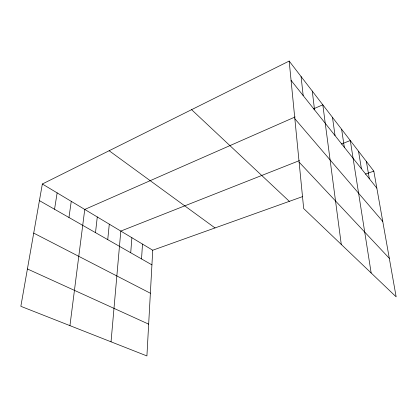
<?xml version="1.0" encoding="UTF-8"?>
<svg xmlns="http://www.w3.org/2000/svg" width="417" height="417" viewBox="0 0 417 417"><rect width="100%" height="100%" fill="white"/><g stroke="black" fill="none" stroke-linecap="round" stroke-linejoin="round"><path stroke-width="0.63" d="M42.346 184.006L152.731 250.226L146.914 355.936L20.85 306.318L42.346 184.006L289.169 61.064L373.814 171.116L396.15 296.847L303.68 208.552L289.169 61.064M141.535 258.936L142.505 244.091M130.724 252.759L131.876 237.716M111.037 341.815L120.81 231.081L299.453 160.592M107.737 239.634L109.29 224.164M95.498 232.644L97.281 216.96M69.947 325.641L84.75 209.443L295.205 116.927M68.961 217.486L71.26 201.348M54.544 209.256L57.139 192.878M313.386 108.931L322.805 104.792L341.278 244.451M341.398 144.042L350.296 140.534L371.161 272.984M152.731 250.226L302.721 196.553M365.407 174.124L373.814 171.116M27.418 268.96L148.666 324.145M33.714 233.108L150.365 293.234M39.422 200.624L151.924 264.868M109.139 150.735L215.01 227.937M191.591 109.666L289.325 201.348M299.114 162.135L389.306 258.316M294.845 118.746L382.759 221.443M291.066 80.361L376.838 188.124M366.361 161.421L369.321 178.679M358.531 151.241L361.414 168.749M341.617 129.254L344.317 147.264M332.469 117.359L335.049 135.624M312.26 91.083L314.554 109.869M301.069 76.535L303.18 95.582"/></g></svg>
